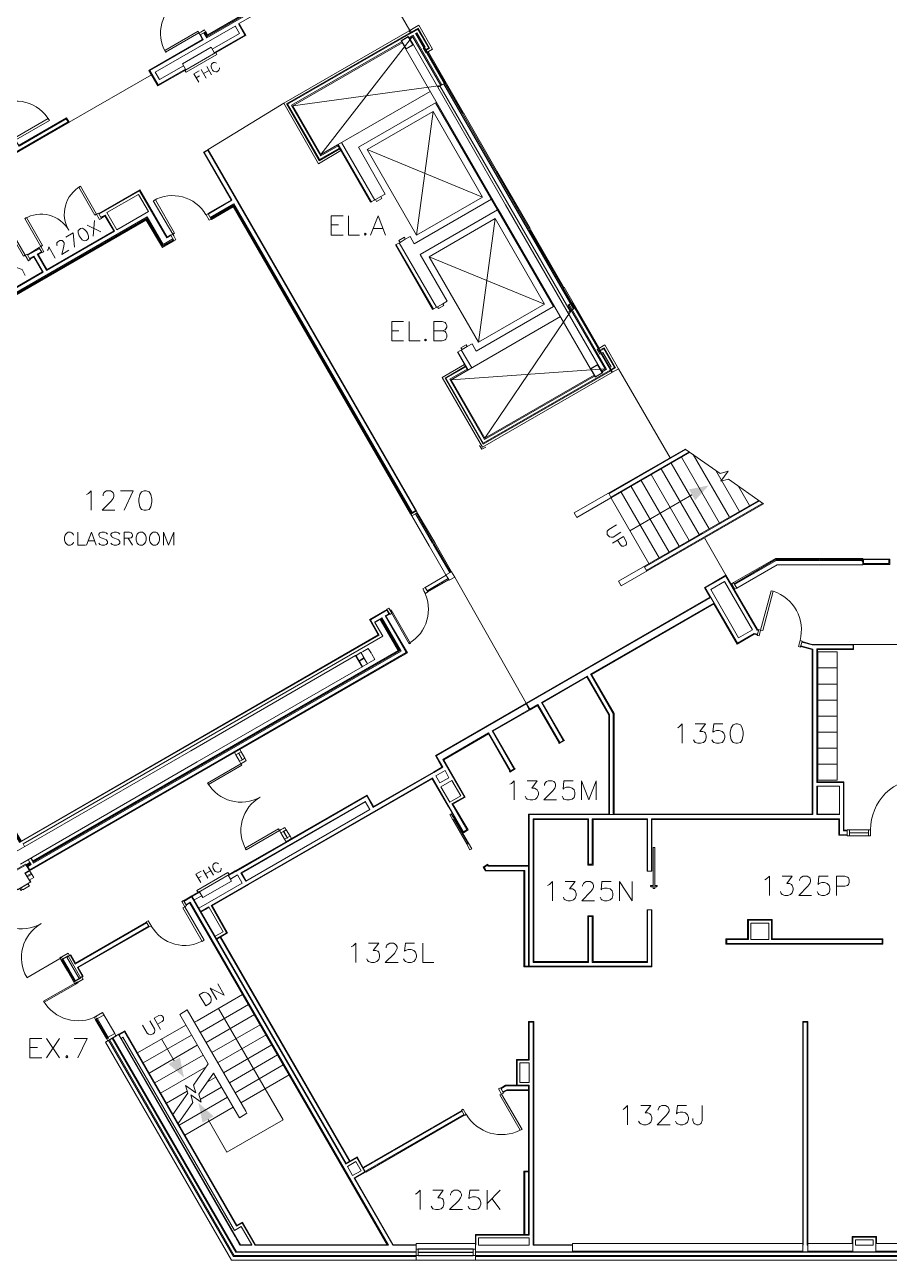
# Model space of a CAD drawing. Header units: millimetres. Extents: x 171 to 6612, y 356 to 4695.
# Drawn here: x 2300 to 3106, y 1462 to 2614 of the extents above; entities that cross this region are included whole.
import ezdxf

# ---------------------------------------------------------------- set-up
doc = ezdxf.new("R2010")
doc.units = ezdxf.units.MM
for name, color, linetype in [('descriptions', 252, 'Continuous'), ('doors', 170, 'Continuous'), ('elevators', 3, 'Continuous'), ('exits', 251, 'Continuous'), ('rooms', 30, 'Continuous'), ('stairs down', 3, 'Continuous'), ('stairs up', 3, 'Continuous'), ('walls', 7, 'Continuous')]:
    doc.layers.add(name, color=color, linetype=linetype)

msp = doc.modelspace()

# ---------------------------------------------------------------- linework, layer by layer
at = {"layer": 'descriptions', "lineweight": 5}
for points in [[(2462.5, 2560.8), (2458, 2568.6), (2463, 2571.4)], [(2464.8, 2572.5), (2469.3, 2564.6)], [(2466.9, 2568.8), (2472.1, 2571.8)], [(2470, 2575.4), (2474.4, 2567.6)], [(2479.1, 2578.4), (2478.4, 2578.9), (2477.2, 2579.1), (2476.3, 2579.1), (2474.9, 2578.2), (2474.2, 2577.5), (2473.9, 2576.3), (2473.9, 2575.4), (2474.2, 2573.9), (2475.3, 2572.1), (2476.3, 2571.1), (2477.2, 2570.7), (2478.4, 2570.4), (2479.3, 2570.4), (2480.7, 2571.4), (2481.2, 2572.1), (2481.7, 2573.2), (2481.7, 2574.2)], [(2460.1, 2564.8), (2463.2, 2566.7)], [(2481, 1831.7), (2480, 1832.4), (2478.9, 1832.7), (2477.9, 1832.7), (2476.5, 1831.7), (2475.8, 1831), (2475.6, 1829.9), (2475.6, 1828.9), (2475.8, 1827.5), (2477, 1825.6), (2477.9, 1824.7), (2478.9, 1824.2), (2480, 1824), (2481, 1824), (2482.4, 1824.7), (2483.1, 1825.6), (2483.3, 1826.8), (2483.3, 1827.8)], [(2464.4, 1814.4), (2459.7, 1822.1), (2464.6, 1824.9)], [(2466.5, 1825.9), (2470.9, 1818.2)], [(2468.6, 1822.4), (2473.7, 1825.2)], [(2471.6, 1828.9), (2476.1, 1821.2)], [(2461.8, 1818.4), (2464.8, 1820)]]:
    msp.add_lwpolyline(points, dxfattribs=at)
at = {"layer": 'doors', "lineweight": 9}
for points in [[(2352.3, 2463.8, 0.421177), (2341.3, 2422.8, 0.416052), (2300.4, 2433.6)], [(2470.7, 1907.1, 0.408768), (2519.8, 1894, 0.417548), (2506.7, 1844.8)], [(2265.1, 1789.4, 0.414214), (2315.5, 1775.9, 0.414214), (2302.1, 1725.9)]]:
    msp.add_lwpolyline(points, format="xyb", dxfattribs=at)
msp.add_lwpolyline([(2349.5, 1721.6), (2317.9, 1703.5), (2318.4, 1702.6), (2350, 1720.6), (2349.7, 1721.1)], dxfattribs=at)
for centre, radius, start, end in [((2462.6, 2606.6), 35.8, 119.5155, 210.1128), ((2292.1, 2507.2), 35.9, 29.834, 120.4385), ((2438.1, 2419), 36, 30.219, 119.9182), ((2640, 2068.9), 36.6, 300.2121, 28.1742), ((3136.6, 1863.6), 47.9, 89.9589, 180.0411), ((2449.2, 1791.1), 35.5, 209.3619, 300.7753), ((2349.9, 1722.4), 37.1, 210.2121, 298.1961)]:
    msp.add_arc(centre, radius, start, end, dxfattribs=at)
at = {"layer": 'doors', "lineweight": 5}
for centre, radius, start, end in [((2986.1, 2049.8), 38.1, 345.0232, 71.9938), ((2744.7, 1617), 37.9, 209.9559, 297.3805)]:
    msp.add_arc(centre, radius, start, end, dxfattribs=at)
at = {"layer": 'elevators', "lineweight": 9}
for points in [[(2597, 2418.2), (2586, 2418.2), (2586, 2436.2), (2597, 2436.2)], [(2602.1, 2436.2), (2602.1, 2418.2), (2612.4, 2418.2)], [(2622.7, 2418.2), (2629.7, 2436.2), (2636.5, 2418.2)], [(2586, 2427.8), (2592.8, 2427.8)], [(2625.3, 2424.2), (2633.9, 2424.2)], [(2653.4, 2319.4), (2642.4, 2319.4), (2642.4, 2337.5), (2653.4, 2337.5)], [(2642.4, 2328.8), (2649.1, 2328.8)], [(2658.5, 2337.5), (2658.5, 2319.4), (2668.8, 2319.4)], [(2689.4, 2328.8), (2692, 2328.1), (2692.9, 2327.2), (2693.6, 2325.5), (2693.6, 2323), (2692.9, 2321.1), (2692, 2320.4), (2689.4, 2319.4), (2681.7, 2319.4), (2681.7, 2337.5), (2689.4, 2337.5), (2692, 2336.5), (2692.9, 2335.8), (2693.6, 2333.9), (2693.6, 2332.3), (2692.9, 2330.7), (2692, 2329.7), (2689.4, 2328.8), (2681.7, 2328.8)]]:
    msp.add_lwpolyline(points, dxfattribs=at)
for points in [[(2617.6, 2420), (2616.9, 2419.1), (2617.6, 2418.2), (2618.5, 2419.1)], [(2673.9, 2321.1), (2673, 2320.4), (2673.9, 2319.4), (2674.9, 2320.4)]]:
    msp.add_lwpolyline(points, close=True, dxfattribs=at)
at = {"layer": 'exits', "lineweight": 9}
for points in [[(2316.3, 1650.9), (2305.1, 1650.9), (2305.1, 1668.9), (2316.3, 1668.9)], [(2305.1, 1660.5), (2312.1, 1660.5)], [(2320.5, 1668.9), (2332.7, 1650.9)], [(2332.7, 1668.9), (2320.5, 1650.9)], [(2349.7, 1650.9), (2358.4, 1668.9), (2346.2, 1668.9)]]:
    msp.add_lwpolyline(points, dxfattribs=at)
msp.add_lwpolyline([(2339.4, 1652.8), (2338.5, 1651.8), (2339.4, 1650.9), (2340.4, 1651.8)], close=True, dxfattribs=at)
at = {"layer": 'rooms', "lineweight": 9}
for points in [[(2351.4, 2423.5), (2350.2, 2422.4), (2350, 2420.3), (2350.9, 2417.5), (2351.8, 2416.1), (2353.7, 2413.7), (2355.6, 2412.8), (2357.5, 2413.2), (2358.4, 2413.7), (2359.6, 2415.1), (2359.8, 2417.2), (2358.9, 2420), (2357.9, 2421.4), (2356.1, 2423.5), (2354.2, 2424.5), (2352.3, 2424.2)], [(2411.7, 2179.6), (2409.2, 2178.6), (2407.5, 2176.1), (2406.6, 2171.8), (2406.6, 2169.3), (2407.5, 2164.8), (2409.2, 2162.3), (2411.7, 2161.6), (2413.6, 2161.6), (2416.2, 2162.3), (2417.8, 2164.8), (2418.7, 2169.3), (2418.7, 2171.8), (2417.8, 2176.1), (2416.2, 2178.6), (2413.6, 2179.6)], [(2407.5, 2141), (2406.3, 2140.3), (2405.2, 2139.3), (2404.7, 2138.2), (2404.2, 2136.3), (2404.2, 2133.5), (2404.7, 2131.8), (2405.2, 2130.7), (2406.3, 2129.5), (2407.5, 2129), (2409.9, 2129), (2411, 2129.5), (2412.2, 2130.7), (2412.7, 2131.8), (2413.4, 2133.5), (2413.4, 2136.3), (2412.7, 2138.2), (2412.2, 2139.3), (2411, 2140.3), (2409.9, 2141)], [(2420.1, 2141), (2419, 2140.3), (2417.8, 2139.3), (2417.3, 2138.2), (2416.6, 2136.3), (2416.6, 2133.5), (2417.3, 2131.8), (2417.8, 2130.7), (2419, 2129.5), (2420.1, 2129), (2422.5, 2129), (2423.7, 2129.5), (2424.6, 2130.7), (2425.3, 2131.8), (2425.8, 2133.5), (2425.8, 2136.3), (2425.3, 2138.2), (2424.6, 2139.3), (2423.7, 2140.3), (2422.5, 2141)], [(2963.1, 1962.3), (2960.5, 1961.3), (2958.6, 1958.7), (2957.9, 1954.5), (2957.9, 1952), (2958.6, 1947.5), (2960.5, 1944.9), (2963.1, 1944.2), (2964.7, 1944.2), (2967.3, 1944.9), (2968.9, 1947.5), (2969.9, 1952), (2969.9, 1954.5), (2968.9, 1958.7), (2967.3, 1961.3), (2964.7, 1962.3)]]:
    msp.add_lwpolyline(points, close=True, dxfattribs=at)
for points in [[(2358.4, 2427.5), (2371.3, 2421.2)], [(2365.2, 2431.7), (2364.2, 2417.2)], [(2330.6, 2408.3), (2330.3, 2408.8), (2330.3, 2410), (2330.3, 2410.9), (2331, 2411.8), (2333.1, 2413), (2334.3, 2413), (2335.2, 2413), (2336.2, 2412.3), (2336.9, 2411.1), (2336.9, 2410), (2336.6, 2407.9), (2334.8, 2400.1), (2341.5, 2404.1)], [(2346.5, 2406.9), (2345.5, 2420.3), (2338.5, 2416.3)], [(2321.4, 2403.7), (2322.1, 2404.8), (2322.6, 2407.2), (2328.7, 2396.6)], [(2290.8, 2388.7), (2297.8, 2386.1), (2300.8, 2380.5)], [(2357.9, 2176.1), (2359.6, 2177), (2362.1, 2179.6), (2362.1, 2161.6)], [(2373.4, 2175.1), (2373.4, 2176.1), (2374.1, 2177.7), (2375, 2178.6), (2376.6, 2179.6), (2380.1, 2179.6), (2381.8, 2178.6), (2382.7, 2177.7), (2383.4, 2176.1), (2383.4, 2174.4), (2382.7, 2172.5), (2380.8, 2170), (2372.4, 2161.6), (2384.4, 2161.6)], [(2393, 2161.6), (2401.4, 2179.6), (2389.5, 2179.6)], [(2345.8, 2138.2), (2345.3, 2139.3), (2344.1, 2140.3), (2343, 2141), (2340.6, 2141), (2339.7, 2140.3), (2338.5, 2139.3), (2337.8, 2138.2), (2337.3, 2136.3), (2337.3, 2133.5), (2337.8, 2131.8), (2338.5, 2130.7), (2339.7, 2129.5), (2340.6, 2129), (2343, 2129), (2344.1, 2129.5), (2345.3, 2130.7), (2345.8, 2131.8)], [(2349.7, 2141), (2349.7, 2129), (2356.8, 2129)], [(2357.9, 2129), (2362.4, 2141), (2367, 2129)], [(2359.6, 2133), (2365.2, 2133)], [(2377.3, 2139.3), (2376.2, 2140.3), (2374.5, 2141), (2372.2, 2141), (2370.3, 2140.3), (2369.4, 2139.3), (2369.4, 2138.2), (2369.9, 2137), (2370.3, 2136.3), (2371.5, 2135.8), (2375, 2134.7), (2376.2, 2134.2), (2376.6, 2133.5), (2377.3, 2132.3), (2377.3, 2130.7), (2376.2, 2129.5), (2374.5, 2129), (2372.2, 2129), (2370.3, 2129.5), (2369.4, 2130.7)], [(2388.8, 2139.3), (2387.6, 2140.3), (2385.8, 2141), (2383.7, 2141), (2381.8, 2140.3), (2380.6, 2139.3), (2380.6, 2138.2), (2381.3, 2137), (2381.8, 2136.3), (2383, 2135.8), (2386.5, 2134.7), (2387.6, 2134.2), (2388.1, 2133.5), (2388.8, 2132.3), (2388.8, 2130.7), (2387.6, 2129.5), (2385.8, 2129), (2383.7, 2129), (2381.8, 2129.5), (2380.6, 2130.7)], [(2392.8, 2129), (2392.8, 2141), (2397.9, 2141), (2399.6, 2140.3), (2400, 2139.8), (2400.7, 2138.6), (2400.7, 2137.5), (2400, 2136.3), (2399.6, 2135.8), (2397.9, 2135.4), (2392.8, 2135.4)], [(2396.8, 2135.4), (2400.7, 2129)], [(2429.7, 2129), (2429.7, 2141), (2434.4, 2129), (2439.1, 2141), (2439.1, 2129)], [(2909, 1958.7), (2910.7, 1959.7), (2913.2, 1962.3), (2913.2, 1944.2)], [(2925.2, 1962.3), (2934.8, 1962.3), (2929.6, 1955.2), (2932.2, 1955.2), (2933.8, 1954.5), (2934.8, 1953.6), (2935.5, 1951), (2935.5, 1949.4), (2934.8, 1946.8), (2932.9, 1944.9), (2930.3, 1944.2), (2927.7, 1944.2), (2925.2, 1944.9), (2924.5, 1945.9), (2923.5, 1947.5)], [(2950.9, 1962.3), (2942.5, 1962.3), (2941.5, 1954.5), (2942.5, 1955.2), (2945.1, 1956.2), (2947.6, 1956.2), (2950.2, 1955.2), (2951.8, 1953.6), (2952.8, 1951), (2952.8, 1949.4), (2951.8, 1946.8), (2950.2, 1944.9), (2947.6, 1944.2), (2945.1, 1944.2), (2942.5, 1944.9), (2941.5, 1945.9), (2940.6, 1947.5)], [(2752.3, 1905.9), (2753.9, 1906.6), (2756.5, 1909.2), (2756.5, 1891.4)], [(2768.7, 1909.2), (2778, 1909.2), (2772.9, 1902.4), (2775.5, 1902.4), (2777.1, 1901.4), (2778, 1900.7), (2779, 1898.2), (2779, 1896.3), (2778, 1893.7), (2776.4, 1892.1), (2773.8, 1891.4), (2771.3, 1891.4), (2768.7, 1892.1), (2767.7, 1893), (2766.8, 1894.7)], [(2784.8, 1904.9), (2784.8, 1905.9), (2785.8, 1907.5), (2786.7, 1908.5), (2788.3, 1909.2), (2791.8, 1909.2), (2793.5, 1908.5), (2794.4, 1907.5), (2795.1, 1905.9), (2795.1, 1904), (2794.4, 1902.4), (2792.5, 1899.8), (2784.1, 1891.4), (2796, 1891.4)], [(2811.5, 1909.2), (2802.8, 1909.2), (2802.1, 1901.4), (2802.8, 1902.4), (2805.4, 1903.3), (2808, 1903.3), (2810.6, 1902.4), (2812.4, 1900.7), (2813.1, 1898.2), (2813.1, 1896.3), (2812.4, 1893.7), (2810.6, 1892.1), (2808, 1891.4), (2805.4, 1891.4), (2802.8, 1892.1), (2802.1, 1893), (2801.2, 1894.7)], [(2819.2, 1891.4), (2819.2, 1909.2), (2826, 1891.4), (2833, 1909.2), (2833, 1891.4)], [(2787.6, 1811.6), (2789.5, 1812.5), (2792.1, 1815.1), (2792.1, 1797.1)], [(2804, 1815.1), (2813.4, 1815.1), (2808.2, 1808.3), (2810.8, 1808.3), (2812.4, 1807.4), (2813.4, 1806.5), (2814.3, 1803.9), (2814.3, 1802.3), (2813.4, 1799.7), (2811.7, 1798), (2809.1, 1797.1), (2806.6, 1797.1), (2804, 1798), (2803.1, 1798.7), (2802.4, 1800.6)], [(2820.1, 1810.9), (2820.1, 1811.6), (2821.1, 1813.5), (2822, 1814.2), (2823.7, 1815.1), (2827.2, 1815.1), (2828.8, 1814.2), (2829.7, 1813.5), (2830.4, 1811.6), (2830.4, 1810), (2829.7, 1808.3), (2827.9, 1805.8), (2819.4, 1797.1), (2831.4, 1797.1)], [(2846.8, 1815.1), (2838.2, 1815.1), (2837.5, 1807.4), (2838.2, 1808.3), (2840.7, 1809), (2843.3, 1809), (2845.9, 1808.3), (2847.7, 1806.5), (2848.4, 1803.9), (2848.4, 1802.3), (2847.7, 1799.7), (2845.9, 1798), (2843.3, 1797.1), (2840.7, 1797.1), (2838.2, 1798), (2837.5, 1798.7), (2836.5, 1800.6)], [(2854.5, 1797.1), (2854.5, 1815.1), (2866.5, 1797.1), (2866.5, 1815.1)], [(2990, 1816.8), (2991.8, 1817.7), (2994.4, 1820.3), (2994.4, 1802.3)], [(3006.3, 1820.3), (3015.7, 1820.3), (3010.6, 1813.5), (3013.1, 1813.5), (3015, 1812.5), (3015.7, 1811.6), (3016.6, 1809), (3016.6, 1807.4), (3015.7, 1804.8), (3014.1, 1803.2), (3011.5, 1802.3), (3008.9, 1802.3), (3006.3, 1803.2), (3005.4, 1803.9), (3004.7, 1805.8)], [(3022.5, 1816.1), (3022.5, 1816.8), (3023.4, 1818.6), (3024.4, 1819.3), (3026, 1820.3), (3029.5, 1820.3), (3031.1, 1819.3), (3032.1, 1818.6), (3032.8, 1816.8), (3032.8, 1815.1), (3032.1, 1813.5), (3030.2, 1810.9), (3021.8, 1802.3), (3033.7, 1802.3)], [(3049.1, 1820.3), (3040.5, 1820.3), (3039.8, 1812.5), (3040.5, 1813.5), (3043.1, 1814.2), (3045.6, 1814.2), (3048.2, 1813.5), (3050.1, 1811.6), (3050.8, 1809), (3050.8, 1807.4), (3050.1, 1804.8), (3048.2, 1803.2), (3045.6, 1802.3), (3043.1, 1802.3), (3040.5, 1803.2), (3039.8, 1803.9), (3038.9, 1805.8)], [(3056.9, 1802.3), (3056.9, 1820.3), (3064.6, 1820.3), (3067.2, 1819.3), (3068.1, 1818.6), (3068.8, 1816.8), (3068.8, 1814.2), (3068.1, 1812.5), (3067.2, 1811.6), (3064.6, 1810.9), (3056.9, 1810.9)], [(2604.5, 1754.3), (2606.3, 1755.2), (2608.9, 1757.8), (2608.9, 1739.8)], [(2620.8, 1757.8), (2630.2, 1757.8), (2625.1, 1750.8), (2627.6, 1750.8), (2629.5, 1750.1), (2630.2, 1749.2), (2631.1, 1746.6), (2631.1, 1744.9), (2630.2, 1742.4), (2628.6, 1740.5), (2626, 1739.8), (2623.4, 1739.8), (2620.8, 1740.5), (2619.9, 1741.4), (2619.2, 1743.1)], [(2637.2, 1753.4), (2637.2, 1754.3), (2637.9, 1755.9), (2638.9, 1756.9), (2640.5, 1757.8), (2644, 1757.8), (2645.6, 1756.9), (2646.6, 1755.9), (2647.5, 1754.3), (2647.5, 1752.7), (2646.6, 1750.8), (2644.9, 1748.2), (2636.3, 1739.8), (2648.2, 1739.8)], [(2663.7, 1757.8), (2655.2, 1757.8), (2654.3, 1750.1), (2655.2, 1750.8), (2657.8, 1751.7), (2660.4, 1751.7), (2663, 1750.8), (2664.6, 1749.2), (2665.5, 1746.6), (2665.5, 1744.9), (2664.6, 1742.4), (2663, 1740.5), (2660.4, 1739.8), (2657.8, 1739.8), (2655.2, 1740.5), (2654.3, 1741.4), (2653.4, 1743.1)], [(2671.4, 1757.8), (2671.4, 1739.8), (2681.7, 1739.8)], [(2858, 1602.7), (2859.7, 1603.7), (2862.2, 1606.2), (2862.2, 1588.2)], [(2874.4, 1606.2), (2883.8, 1606.2), (2878.6, 1599.4), (2881.2, 1599.4), (2882.8, 1598.5), (2883.8, 1597.6), (2884.7, 1595), (2884.7, 1593.4), (2883.8, 1590.8), (2882.1, 1589.2), (2879.6, 1588.2), (2877, 1588.2), (2874.4, 1589.2), (2873.5, 1589.9), (2872.5, 1591.7)], [(2890.6, 1602), (2890.6, 1602.7), (2891.5, 1604.6), (2892.4, 1605.3), (2894.1, 1606.2), (2897.6, 1606.2), (2899.2, 1605.3), (2900.1, 1604.6), (2900.8, 1602.7), (2900.8, 1601.1), (2900.1, 1599.4), (2898.3, 1596.9), (2889.9, 1588.2), (2901.8, 1588.2)], [(2917.2, 1606.2), (2908.6, 1606.2), (2907.9, 1598.5), (2908.6, 1599.4), (2911.1, 1600.2), (2913.7, 1600.2), (2916.3, 1599.4), (2917.9, 1597.6), (2918.9, 1595), (2918.9, 1593.4), (2917.9, 1590.8), (2916.3, 1589.2), (2913.7, 1588.2), (2911.1, 1588.2), (2908.6, 1589.2), (2907.9, 1589.9), (2906.9, 1591.7)], [(2931.7, 1606.2), (2931.7, 1592.4), (2930.8, 1589.9), (2930.1, 1589.2), (2928.2, 1588.2), (2926.6, 1588.2), (2924.9, 1589.2), (2924, 1589.9), (2923.1, 1592.4), (2923.1, 1594.3)], [(2664.6, 1523.7), (2666.2, 1524.6), (2668.8, 1527.2), (2668.8, 1509.2)], [(2680.7, 1527.2), (2690.3, 1527.2), (2685.2, 1520.2), (2687.7, 1520.2), (2689.4, 1519.4), (2690.3, 1518.5), (2691, 1515.9), (2691, 1514.3), (2690.3, 1511.7), (2688.4, 1509.9), (2685.9, 1509.2), (2683.3, 1509.2), (2680.7, 1509.9), (2680, 1510.8), (2679.1, 1512.4)], [(2697.1, 1522.7), (2697.1, 1523.7), (2698, 1525.3), (2698.7, 1526.2), (2700.6, 1527.2), (2703.9, 1527.2), (2705.8, 1526.2), (2706.5, 1525.3), (2707.4, 1523.7), (2707.4, 1522), (2706.5, 1520.2), (2704.8, 1517.6), (2696.2, 1509.2), (2708.3, 1509.2)], [(2723.8, 1527.2), (2715.1, 1527.2), (2714.2, 1519.4), (2715.1, 1520.2), (2717.7, 1521.1), (2720.3, 1521.1), (2722.8, 1520.2), (2724.5, 1518.5), (2725.4, 1515.9), (2725.4, 1514.3), (2724.5, 1511.7), (2722.8, 1509.9), (2720.3, 1509.2), (2717.7, 1509.2), (2715.1, 1509.9), (2714.2, 1510.8), (2713.5, 1512.4)], [(2731.3, 1527.2), (2731.3, 1509.2)], [(2743.4, 1527.2), (2731.3, 1515)], [(2735.7, 1519.4), (2743.4, 1509.2)]]:
    msp.add_lwpolyline(points, dxfattribs=at)
at = {"layer": 'stairs down', "lineweight": 9}
for points in [[(2479.3, 1705.2), (2473.2, 1715.7), (2486.3, 1709.2), (2480.3, 1719.7)], [(2458.5, 1683.9), (2461.1, 1685.3), (2503.4, 1709.9)], [(2463.9, 1674.5), (2508.8, 1700.5)], [(2481, 1696.8), (2541.1, 1592.9), (2488.7, 1562.7), (2471.1, 1593.1)], [(2469.3, 1664.9), (2514.4, 1691.1)], [(2474.6, 1655.6), (2519.8, 1681.6)], [(2480, 1646.2), (2525.2, 1672.2)], [(2485.6, 1636.9), (2530.6, 1662.8)], [(2491, 1627.5), (2535.9, 1653.5)], [(2496.4, 1618.2), (2541.3, 1644.1)], [(2478.4, 1632.7), (2470.7, 1628.5)], [(2501.8, 1608.8), (2546.7, 1634.8)], [(2489.2, 1614), (2444.2, 1588)], [(2483.8, 1623.3), (2463.9, 1611.8)], [(2494.5, 1604.6), (2449.6, 1578.6)]]:
    msp.add_lwpolyline(points, dxfattribs=at)
msp.add_lwpolyline([(2469, 1699.3), (2463, 1709.6), (2466.5, 1711.7), (2468.1, 1712), (2469.7, 1711.5), (2470.9, 1710.8), (2472.1, 1709.6), (2473.7, 1707.3), (2473.9, 1705.4), (2473.9, 1704.2), (2473.7, 1702.6), (2472.3, 1701.2)], close=True, dxfattribs=at)
at = {"layer": 'stairs down', "transparency": 33554559}
msp.add_solid([(2466, 1590.3), (2462.2, 1608.8), (2476.3, 1596.2)], dxfattribs=at)
at = {"layer": 'stairs up', "lineweight": 9}
for points in [[(2923.3, 2213.5), (2957.2, 2155)], [(2902.9, 2205.5), (2938.3, 2144.2)], [(2912.3, 2210.9), (2947.9, 2149.6)], [(2884.2, 2194.8), (2919.6, 2133.2)], [(2893.6, 2200.1), (2928.9, 2138.9), (2984.4, 2170.7)], [(2944.4, 2198.7), (2966.6, 2160.4)], [(2856.2, 2178.4), (2891.5, 2117.1)], [(2865.5, 2183.8), (2900.8, 2122.5)], [(2874.9, 2189.4), (2910.2, 2127.9)], [(2965.4, 2184.2), (2975.9, 2165.8)], [(2846.8, 2172.8), (2882.1, 2111.7)], [(2864.4, 2142.4), (2922.1, 2175.8)], [(2852, 2147.8), (2844.7, 2143.5), (2843.3, 2142.1), (2843.1, 2140.7), (2843.3, 2138.9), (2844, 2137.9), (2845.2, 2136.8), (2846.8, 2136.3), (2848.7, 2136.5), (2855.9, 2141)], [(2848, 2130.9), (2858.3, 2137), (2860.8, 2132.5), (2861.3, 2130.7), (2861.1, 2130), (2860.4, 2128.8), (2858.7, 2128.1), (2857.6, 2127.9), (2856.9, 2128.1), (2855.5, 2129.3), (2852.9, 2133.7)], [(2409.9, 1681.3), (2414.3, 1673.8), (2415.5, 1672.7), (2417.1, 1672.2), (2419, 1672.7), (2419.9, 1673.1), (2421.1, 1674.5), (2421.5, 1676.2), (2421.1, 1677.8), (2416.9, 1685.3)], [(2426.7, 1677.1), (2420.8, 1687.6), (2425.3, 1690.2), (2426.9, 1690.4), (2427.9, 1690.2), (2428.8, 1689.5), (2429.7, 1688.1), (2429.7, 1686.9), (2429.5, 1686), (2428.3, 1684.6), (2423.9, 1682)], [(2450.3, 1681.3), (2405.4, 1655.4)], [(2455.7, 1672), (2410.8, 1646)], [(2461.1, 1662.6), (2416.2, 1636.6)], [(2427.9, 1668.5), (2439.6, 1648.1)], [(2466.5, 1653.3), (2421.5, 1627.3)], [(2469.5, 1642.5), (2426.9, 1617.9)], [(2451.7, 1619.6), (2432.3, 1608.6)]]:
    msp.add_lwpolyline(points, dxfattribs=at)
at = {"layer": 'stairs up', "transparency": 33554559}
for points in [[(2919.3, 2181), (2937.8, 2184.7), (2925.2, 2170.7)], [(2444.9, 1651.1), (2448.7, 1632.4), (2434.4, 1645.1)]]:
    msp.add_solid(points, dxfattribs=at)
at = {"layer": 'walls', "color": 11, "lineweight": 9, "true_color": 0xf27172}
for points in [[(2117.2, 3216.8), (2117.5, 3216.8), (2115.6, 3220.3), (2151.1, 3240.8), (2158.9, 3227.3), (2186.5, 3243.2), (2178.7, 3256.8), (2492, 3437.6), (2635.8, 3188.2), (2847, 2822.4), (2470.7, 2605.1), (2469, 2608.1), (2468.8, 2607.9)], [(2467.2, 2606.9), (2470, 2602.3), (2848.7, 2821), (2634.9, 3191.3)], [(2888.2, 2843.7), (2864.4, 2829.9), (2877, 2817.2), (2847.7, 2800.1), (2840.7, 2812.1), (2616.2, 2682.5), (2621.1, 2674.1), (2608.2, 2666.6), (2603.3, 2675), (2499.4, 2615.1), (2505.5, 2604.8), (2477, 2588.5)], [(2467.9, 2607.4), (2470.2, 2603.4), (2848.2, 2821.7)], [(2468.6, 2607.6), (2470.4, 2604.4), (2848, 2822.1)], [(2464.1, 2605.1), (2466.7, 2600.4), (2416.9, 2571.6), (2424.6, 2558.3), (2450.1, 2573)], [(2448.2, 2576.1), (2425.8, 2563.2), (2421.8, 2570.2), (2496.4, 2613.2), (2496.6, 2612.8), (2500.4, 2606.2), (2475.1, 2591.5)], [(2463.9, 2605.1), (2463.7, 2604.8), (2466, 2600.6)], [(2478.4, 2588.5), (2506.2, 2604.6), (2500.4, 2614.9), (2500.1, 2615.4)], [(2660.1, 2606.5), (2658.7, 2608.8), (2541.8, 2541.2), (2574.1, 2484.8), (2594.9, 2497), (2591.8, 2502.4), (2576.4, 2493.5)], [(2659.7, 2607.2), (2544.4, 2540.5), (2574.8, 2487.6), (2593.9, 2498.6)], [(2593.7, 2499.3), (2575, 2488.6), (2545.3, 2540.3), (2660.8, 2606.9), (2659.7, 2609.3)], [(2689.1, 2558.3), (2662.2, 2604.8), (2658.3, 2602.5)], [(2665.1, 2606.5), (2665.8, 2606.9), (2673.5, 2593.6), (2671.8, 2592.7), (2674.4, 2588.2), (2680.5, 2591.7), (2667.6, 2613.9), (2658.7, 2608.8)], [(2659, 2601.6), (2661.8, 2603.4), (2688.2, 2557.8), (2692, 2559.9), (2665.1, 2606.5), (2664.4, 2606.2), (2691.3, 2559.7)], [(2673.5, 2589.9), (2677.7, 2592.4), (2666.9, 2611.1), (2660.6, 2607.6)], [(2673, 2590.6), (2677, 2592.7), (2666.7, 2610.4), (2660.8, 2606.9)], [(2466.5, 2601.1), (2466, 2600.6), (2415.9, 2571.8), (2424.4, 2557.3), (2449.4, 2571.8)], [(2651.5, 2598.5), (2548.8, 2539.3), (2576.2, 2492.1), (2592.3, 2501.4)], [(2550.2, 2538.9), (2576.4, 2493.5), (2661.8, 2603.4)], [(2688.2, 2557.8), (2550.2, 2538.9), (2652, 2597.6)], [(2690.6, 2559.2), (2811.7, 2349.2)], [(2678.2, 2552.2), (2591.8, 2502.4), (2622.7, 2448.8), (2627.2, 2451.4)], [(2806.3, 2346.1), (2808.7, 2347.3), (2687.3, 2557.3), (2685.2, 2556.2)], [(2632.1, 2454.2), (2636.3, 2456.5), (2611.3, 2500.3), (2683.1, 2541.7), (2793, 2351.5), (2721, 2309.9), (2717.2, 2316.9), (2712.8, 2314.3)], [(2292.7, 2505.2), (2295, 2501.2), (2339, 2526.7), (2340.8, 2523.7), (2015.5, 2335.6), (2021.3, 2325.5), (2005.6, 2316.4), (1999.8, 2326.7), (1912.5, 2276.2), (1870.9, 2348.5), (1864.4, 2344.7), (1856.2, 2359), (1853.1, 2357.3)], [(1917, 2278), (1999.6, 2325.8), (2005.4, 2315.5), (2022.3, 2325.3), (2016.4, 2335.4), (2341.8, 2523.4), (2339.2, 2527.6), (2295.2, 2502.1), (2295.7, 2501.7)], [(2681, 2533.5), (2665.5, 2418.2)], [(2592.5, 2502.6), (2623.4, 2449)], [(2595.6, 2504.5), (2626.5, 2450.9)], [(2473.9, 2433.1), (2474.2, 2432.7), (2494.5, 2444.6), (2659.9, 2157.8), (2665.5, 2161.1), (2471.1, 2497.9), (2466.9, 2495.4), (2492.7, 2450.9), (2493.1, 2451.1)], [(2471.1, 2437.8), (2493.4, 2450.7), (2467.6, 2495.1), (2470.9, 2497), (2664.6, 2161.3), (2660.1, 2158.7), (2494.8, 2445.3), (2473.7, 2433.4)], [(2619.4, 2497.9), (2727, 2453.7)], [(2484, 2475.7), (2483.8, 2475.5)], [(2486.1, 2471.3), (2485.9, 2471)], [(2436.5, 2418.2), (2436.3, 2418.4), (2433, 2416.3), (2407.5, 2460.5), (2369.2, 2438.3)], [(2436.8, 2417.7), (2432.8, 2415.6), (2407.3, 2459.6), (2369.4, 2437.8)], [(2492.7, 2450.9), (2470.9, 2438.3), (2471.1, 2438)], [(2661.5, 2159.4), (2495.2, 2447.4), (2473, 2434.5)], [(2660.8, 2159), (2495, 2446.2), (2473.5, 2433.8)], [(2735.2, 2451.6), (2663.2, 2410), (2659.4, 2416.8), (2655, 2414.4)], [(2438.4, 2414.7), (2429.3, 2409.3), (2414.3, 2435.2), (2072.5, 2237.8), (2295.5, 1851.6), (2630.7, 2045.1), (2622.5, 2059.3), (2637.7, 2068.2), (2639.6, 2064.9), (2636.3, 2063.1), (2655.9, 2028.7), (2305.1, 1826.1), (2302.5, 1830.6), (2305.5, 1832.4)], [(2296.4, 1851.8), (2073.7, 2237.6), (2414.1, 2434.1), (2429, 2408.1), (2438.9, 2413.9)], [(2296.9, 1852.3), (2074.6, 2237.3), (2413.8, 2433.1), (2428.8, 2407.4), (2439.1, 2413.2)], [(2500.8, 1938.4), (2656.9, 2028.5), (2637, 2062.8), (2640.5, 2064.7), (2637.9, 2068.9), (2621.5, 2059.6), (2629.7, 2045.3), (2297.1, 1853), (2075.4, 2237.1), (2413.6, 2432.2), (2428.6, 2406.5), (2439.6, 2412.8), (2439.3, 2413)], [(2371.3, 2434.8), (2375.2, 2436.9), (2383.9, 2421.9), (2320.7, 2385.2), (2311.8, 2400.4), (2315.8, 2402.7)], [(2371.7, 2434.1), (2375, 2436.2), (2383.2, 2422.1), (2321, 2386.1), (2312.8, 2400.1), (2316.3, 2402.3)], [(2689.9, 2354.1), (2694.1, 2356.6), (2669, 2400.1), (2740.8, 2441.8)], [(2738.7, 2433.6), (2723.3, 2318.3)], [(2381.1, 2425.6), (2381.1, 2425.6)], [(2433, 2416.3), (2433.2, 2415.8)], [(2650.1, 2411.4), (2645.9, 2409), (2680.5, 2348.7), (2684.9, 2351.3)], [(2646.3, 2409.3), (2681.2, 2349.2)], [(2649.4, 2411.1), (2684.2, 2350.8)], [(2304.8, 2396.4), (2308.8, 2398.5), (2317.5, 2383.5), (2254.3, 2346.8), (2245.4, 2362), (2249.4, 2364.4)], [(2305.1, 2395.7), (2308.6, 2397.8), (2316.8, 2383.8), (2254.5, 2347.8), (2246.3, 2361.8), (2249.9, 2363.9)], [(2313.7, 2406.5), (2302.7, 2399.9)], [(2314.2, 2405.8), (2303, 2399.4)], [(2677.2, 2398), (2784.8, 2353.6)], [(2830.9, 2287.6), (2729.1, 2228.9), (2697.8, 2283.2), (2713.2, 2292.1), (2710.2, 2297.5), (2689.4, 2285.5), (2726.8, 2220.3), (2848, 2290.2), (2853.6, 2293.5), (2841, 2315.7), (2833.7, 2311.5), (2836.3, 2307), (2839.1, 2308.7), (2846.8, 2295.4), (2845.4, 2294.7), (2848, 2290.2), (2810.6, 2355), (2806.8, 2352.9), (2841.2, 2293.5), (2837.9, 2291.6)], [(2838.4, 2290.7), (2842.6, 2293.2), (2807.7, 2353.4)], [(2810.1, 2354.8), (2847.5, 2290)], [(2713.2, 2292.3), (2799.6, 2342.1)], [(2809.9, 2348), (2729.1, 2228.9)], [(2707.9, 2311.5), (2703.7, 2308.9), (2710.2, 2297.5)], [(2713.7, 2292.5), (2704.1, 2309.2)], [(2717, 2294.4), (2707.2, 2311)], [(2847, 2292.1), (2851, 2294.4), (2840.3, 2313.1), (2834.6, 2309.9)], [(2846.8, 2292.5), (2850.1, 2294.7), (2840, 2312.2), (2835.1, 2309.4)], [(2711.1, 2295.8), (2692, 2284.8), (2727.5, 2223.1), (2846.6, 2291.6)], [(2711.4, 2295.4), (2692.9, 2284.6), (2727.7, 2224), (2846.1, 2292.3)], [(2712.8, 2293), (2696.4, 2283.7), (2728.7, 2227.5), (2831.4, 2286.7)], [(2697.8, 2283.2), (2841.2, 2293.5)], [(2932, 2140.5), (2853.8, 2095.4), (2856.2, 2091.1), (2988.8, 2167.6), (2956.3, 2190.6), (2949, 2188.5), (2955.8, 2198), (2948.6, 2195.9), (2916, 2218.6), (2812.4, 2159), (2815, 2154.8), (2920.3, 2215.6)], [(2916.5, 2218.4), (2844.9, 2177)], [(2919.8, 2216.1), (2846.8, 2173.7)], [(2844.2, 2177.2), (2844.7, 2177.5), (2847, 2173.2), (2846.8, 2173)], [(2985.1, 2170.4), (2877.9, 2108.5)], [(2988.3, 2168.1), (2879.6, 2105.4)], [(2692.9, 2101.2), (2677.2, 2128.3), (2661.1, 2156.4)], [(2698, 2104.2), (2682.4, 2131.4), (2666.2, 2159.2)], [(2961, 2094), (3000, 2116.4), (3041, 2116.4), (3081.4, 2116.4), (3081.4, 2110.6), (3041, 2110.6), (3001.7, 2110.6), (2964, 2088.8)], [(3066.9, 1863.1), (3063.9, 1863.1), (3063.9, 1908.2), (3039.1, 1908.2), (3039.1, 2031.5), (3072.8, 2031.5), (3072.8, 2036.4), (3034.2, 2036.4), (3024.8, 2039), (3023.4, 2034.3), (3034.2, 2031.5), (3034.2, 1878), (2849.6, 1878), (2849.6, 1971.8), (2828.6, 2008.3), (2942.5, 2074.1), (2964.2, 2036.6), (2980.1, 2046), (2982.9, 2045.3), (2984.4, 2050), (2983.4, 2050.2), (2953.9, 2101), (2933.8, 2089.3), (2938.7, 2080.4), (2767.7, 1981.7), (2683.1, 1932.8), (2689.1, 1922), (2681.4, 1917.3), (2625.3, 1885.1), (2619.2, 1895.8), (2548.8, 1855.4)], [(2693.1, 2101), (2673.5, 2089.5)], [(2877.2, 2108.7), (2877.5, 2108.9), (2880, 2104.7), (2879.6, 2104.5)], [(2983.2, 2045.8), (2980.1, 2046.7), (2964.5, 2037.6), (2934.5, 2089), (2953.7, 2100), (2982.9, 2049.7), (2984.1, 2049.3)], [(2695.7, 2096.5), (2676.1, 2085.3)], [(2939.7, 2080.1), (2768.2, 1981.2)], [(2848.9, 1877.6), (2848.9, 1971.6), (2827.6, 2008.6), (2942.7, 2075)], [(2304.4, 1816.5), (2308.6, 1818.9), (2301.1, 1831.5), (2290.1, 1825.2), (2282.4, 1838.7), (2285.6, 1840.6), (2284, 1843.4), (2152.1, 2071.5)], [(2300.1, 1847.9), (2298.7, 1850.4), (2634.2, 2044.1), (2626.7, 2056.8), (2631.6, 2059.6), (2635.8, 2052.3)], [(2305.8, 1837.1), (2307.4, 1834.1), (2308.3, 1832.2), (2651, 2030.1), (2633, 2061.2), (2626.5, 2057.5), (2626.7, 2056.8)], [(2635.8, 2052.1), (2648.2, 2030.8), (2307.9, 1834.5), (2306.2, 1837.3)], [(2307.6, 1833.6), (2648.9, 2030.6), (2631.8, 2060.5)], [(2307.9, 1833.1), (2649.9, 2030.3), (2632.3, 2060.7)], [(2884.5, 1788.9), (2884.5, 1736.3), (2770.6, 1736.3), (2770.6, 1877.6), (3034.9, 1877.6), (3034.9, 2032), (3023.7, 2035)], [(3024.6, 2038.5), (3034.2, 2035.9), (3072.3, 2035.9), (3072.3, 2032.2), (3038.6, 2032.2), (3038.6, 1907.5), (3063.4, 1907.5), (3063.4, 1862.6), (3066.9, 1862.6)], [(2771.5, 1975.4), (2778.3, 1979.3), (2798.4, 1944.5), (2802.8, 1947.1), (2782.5, 1981.9), (2824.1, 2006), (2844.7, 1970.7), (2844.7, 1878), (2769.9, 1878), (2769.9, 1735.6)], [(2845.2, 1877.6), (2845.2, 1970.7), (2824.4, 2006.7), (2781.8, 1982.1), (2802.1, 1946.8)], [(2479.3, 1761.3), (2489.4, 1767.2), (2474.9, 1792.7), (2508.8, 1812.3), (2680, 1911), (2695.2, 1884.8), (2709.3, 1860.7), (2713.5, 1863.3), (2699.4, 1887.4), (2710.9, 1894), (2690.8, 1928.8), (2732.4, 1952.9), (2752.5, 1918), (2756.8, 1920.6), (2736.6, 1955.5), (2771.5, 1975.4), (2767.7, 1981.7)], [(2756.3, 1920.2), (2735.9, 1955.7), (2770.6, 1975.6), (2767.5, 1981), (2683.8, 1932.5), (2690.1, 1921.8), (2681.7, 1916.9), (2625.1, 1884.4), (2619, 1895.1), (2496.9, 1824.5), (2490.3, 1820.7)], [(2799.1, 1944.9), (2778.5, 1980.3), (2771, 1976.1)], [(2753.2, 1918.5), (2732.7, 1953.8), (2690.1, 1929), (2710.2, 1894.2), (2698.5, 1887.6), (2712.5, 1863.5), (2709.3, 1861.7), (2680.3, 1912), (2473.9, 1792.9), (2488.4, 1767.4), (2479.1, 1762)], [(2505.5, 1930.2), (2502, 1936.3)], [(2802.8, 1947.1), (2803.1, 1947.3), (2803.5, 1946.8), (2798.4, 1943.8), (2798.2, 1944.2), (2798.4, 1944.5)], [(2303.4, 1835.7), (2305.1, 1832.9), (2301.5, 1830.8), (2304.8, 1825.2), (2495.7, 1935.6)], [(2497.1, 1933.5), (2500.6, 1927.4)], [(2756.8, 1920.6), (2757.2, 1920.9), (2757.5, 1920.4), (2752.3, 1917.3), (2752.1, 1917.8), (2752.5, 1918)], [(3039.1, 1904), (3038.6, 1904), (3038.6, 1877.6), (3059.7, 1877.6), (3059.7, 1878)], [(2506.7, 1815.8), (2502.7, 1823.1), (2618, 1889.5)], [(2699.2, 1872.7), (2712.3, 1850), (2715.3, 1844.8), (2717, 1845.8), (2713.9, 1850.9), (2712.3, 1850)], [(2700.8, 1873.4), (2713.9, 1850.9)], [(2769.9, 1830.1), (2764, 1830.1), (2732.7, 1830.1), (2732, 1831.3), (2727.7, 1828.7), (2729.9, 1825.2), (2765.6, 1825.2), (2765.6, 1735.6), (2769.9, 1735.6), (2884.9, 1735.6), (2884.9, 1788.9), (2880.3, 1788.9), (2880.3, 1740.5), (2830, 1740.5), (2830, 1783.3), (2825.1, 1783.3), (2825.1, 1740.5), (2774.8, 1740.5), (2774.8, 1873.1), (2825.1, 1873.1), (2825.1, 1830.6), (2830, 1830.6), (2830, 1873.1), (2880.3, 1873.1), (2880.3, 1824.9), (2884.9, 1824.9), (2884.9, 1873.1), (3059.2, 1873.1), (3059.2, 1858.4), (3066.9, 1858.4)], [(2880.7, 1788.9), (2880.7, 1739.8), (2829.3, 1739.8), (2829.3, 1782.6), (2825.8, 1782.6), (2825.8, 1739.8), (2774.3, 1739.8), (2774.3, 1873.8), (2825.8, 1873.8), (2825.8, 1831.3), (2829.3, 1831.3), (2829.3, 1873.8), (2880.7, 1873.8), (2880.7, 1824.9)], [(3066.9, 1858.9), (3059.7, 1858.9), (3059.7, 1873.8), (2884.5, 1873.8), (2884.5, 1824.9)], [(2539, 1860.7), (2542.5, 1854.7)], [(2547.6, 1857.5), (2544.1, 1863.5)], [(3086.8, 1863.5), (3069, 1863.5)], [(3069, 1857.9), (3086.8, 1857.9)], [(2543.9, 1852.3), (2496.4, 1825.2), (2489.9, 1821.2), (2492, 1817.5), (2498.7, 1821.4), (2503, 1813.7), (2462.5, 1790.3)], [(2884, 1810.4), (2885.9, 1810.4), (2885.9, 1811.1), (2885.9, 1846.9), (2887.5, 1846.9), (2887.5, 1811.1), (2887.5, 1810.4), (2889.6, 1810.4)], [(2303.2, 1829.2), (2306.2, 1831), (2305.1, 1832.9)], [(2307.4, 1834.1), (2307.9, 1834.5)], [(2290.1, 1825.2), (2290.6, 1824.5), (2301.5, 1830.8)], [(2305.5, 1814.7), (2300.4, 1823.3), (2304.4, 1825.6)], [(2300.6, 1822.8), (2304.8, 1825.2)], [(2302, 1820.3), (2306.2, 1822.6)], [(2302.5, 1819.6), (2306.7, 1821.9)], [(2302.7, 1830.1), (2305.8, 1831.7)], [(2769.9, 1736.3), (2766.3, 1736.3), (2766.3, 1825.6), (2730.1, 1825.6), (2728.7, 1828.5), (2731.7, 1830.3), (2732.2, 1829.4), (2769.9, 1829.4)], [(2880.3, 1824.9), (2884.9, 1824.9)], [(2292.2, 1809.5), (2293.4, 1807.6), (2306, 1814.9), (2304.8, 1816.8)], [(2885.9, 1811.4), (2884, 1811.4)], [(2885.9, 1810.7), (2885.9, 1808.8), (2887.5, 1808.8), (2887.5, 1810.7)], [(2889.6, 1811.4), (2887.5, 1811.4)], [(2665.1, 1472.2), (2665.1, 1476.4), (2643.8, 1476.4), (2608, 1538.4), (2618, 1544.2), (2610.1, 1558.3), (2599.8, 1552.4), (2455.9, 1801.8), (2448.4, 1797.3)], [(2665.1, 1475.9), (2643.3, 1475.9), (2607.3, 1538.6), (2617.3, 1544.5), (2609.9, 1557.6), (2599.6, 1551.7), (2455.7, 1800.9), (2448.7, 1796.6)], [(2458.3, 1798), (2465.3, 1802), (2463.2, 1805.8), (2456.2, 1801.8)], [(2463.4, 1805.3), (2456.4, 1801.1)], [(2388.3, 1672.2), (2393.2, 1675), (2497.8, 1493.7), (2503, 1496.8), (2515.1, 1475.9), (2639.3, 1475.9), (2454.5, 1795.9), (2450.6, 1793.6)], [(2450.8, 1793.1), (2454.3, 1795), (2638.2, 1476.4), (2515.3, 1476.4), (2503.2, 1497.5), (2498, 1494.7)], [(2464.4, 1787.3), (2471.8, 1791.5), (2472.1, 1791), (2485.2, 1768.3), (2477.7, 1764.1)], [(2464.6, 1786.8), (2472.1, 1791)], [(2880.3, 1788.9), (2884.9, 1788.9)], [(2413.8, 1777.2), (2347.6, 1739.1), (2343.2, 1746.8), (2339.4, 1744.7), (2350.9, 1724.8), (2354.6, 1726.9), (2350.2, 1734.9), (2416.2, 1773)], [(2414.1, 1776.8), (2347.4, 1738.2), (2342.7, 1746.6)], [(2415.9, 1773.7), (2349.3, 1735.1), (2354.2, 1726.7)], [(2603.5, 1554.5), (2483.1, 1763.7)], [(2603.1, 1554.3), (2482.4, 1763.2)], [(2302.3, 1725.5), (2334.1, 1744), (2333.8, 1744.5), (2334.8, 1744.9)], [(2334.3, 1741.7), (2340.1, 1731.8), (2345.8, 1721.8)], [(2335, 1742.6), (2340.8, 1732.3), (2346.9, 1721.8)], [(2335.9, 1742.8), (2341.8, 1732.8), (2347.6, 1722.7)], [(2342, 1746.1), (2340.8, 1748.5)], [(2348.8, 1720.6), (2347.9, 1720.2), (2347.6, 1720.6)], [(2354.6, 1724.1), (2353.5, 1726.2)], [(2443.3, 1589.4), (2457.1, 1609), (2455, 1616.3), (2464.6, 1609.5), (2462.5, 1616.8), (2476.3, 1636.4), (2495.5, 1603.2), (2500.4, 1594.8), (2507.4, 1599), (2506.2, 1600.9), (2451.7, 1695.4), (2444.7, 1691.1), (2471.4, 1645.1), (2457.6, 1625.4), (2459.7, 1618.2), (2450.1, 1624.9), (2452.2, 1617.7), (2438.4, 1598)], [(2366.1, 1688.6), (2365.9, 1689), (2366.8, 1689.5)], [(2366.3, 1686.2), (2376.4, 1668.9)], [(2384.1, 1673.4), (2372.7, 1693)], [(2720.3, 1475.9), (2720.7, 1475.9), (2720.7, 1485.3), (2770.6, 1485.3), (2770.6, 1625.2), (2759.3, 1625.2), (2759.3, 1648.6), (2770.6, 1648.6), (2770.6, 1683.9), (2774.3, 1683.9), (2774.3, 1475.9), (2810.8, 1475.9)], [(2810.8, 1476.4), (2774.8, 1476.4), (2774.8, 1684.6), (2769.9, 1684.6), (2769.9, 1649.3), (2758.6, 1649.3), (2758.6, 1625.2), (2748.3, 1625.2), (2743.9, 1622.6), (2746.2, 1618.4), (2749.7, 1620.3), (2769.9, 1620.3)], [(3030.2, 1477.6), (3030.2, 1684.6), (3025.5, 1684.6), (3025.5, 1477.6)], [(3025.5, 1475.9), (3026, 1475.9), (3026, 1683.9), (3029.7, 1683.9), (3029.7, 1475.9), (3030.2, 1475.9)], [(2388.1, 1672.7), (2375.5, 1665.4), (2492.9, 1461.9), (2665.1, 1461.9)], [(2387.6, 1672.4), (2496.4, 1483.7)], [(2498.5, 1494), (2498, 1494.7), (2393.5, 1675.9), (2388.1, 1672.7), (2390.2, 1668.9)], [(2378.5, 1667.3), (2495, 1465.4), (2665.1, 1465.4)], [(2379.4, 1667.8), (2495.5, 1466.4), (2665.1, 1466.4), (2665.1, 1461.9), (4070.4, 1461.9), (4070.4, 1466.4), (3507.4, 1466.4), (3507.4, 1461.9)], [(2381.8, 1669.2), (2497.1, 1469.4), (2665.1, 1469.4)], [(2382.3, 1669.4), (2497.6, 1469.9), (2665.1, 1469.9)], [(2497.1, 1483.9), (2390.2, 1668.9), (2391.8, 1670.1), (2495.9, 1489.7), (2502, 1493.3), (2511.8, 1476.4), (2501.3, 1476.4), (2497.1, 1483.7)], [(2720.3, 1472.2), (2720.3, 1476.4), (2720.3, 1486), (2769.9, 1486), (2769.9, 1624.5), (2748.6, 1624.5), (2744.1, 1621.9)], [(2746, 1618.9), (2749.5, 1621), (2769.9, 1621)], [(2618.3, 1544.2), (2710, 1597.3), (2707.6, 1601.6), (2615.9, 1548.7)], [(2707.9, 1601.1), (2616.2, 1548)], [(2709.7, 1597.8), (2618, 1544.9)], [(2769.9, 1544.9), (2765.6, 1544.9), (2765.6, 1486)], [(2769.9, 1544.5), (2766.3, 1544.5), (2766.3, 1486)], [(2496.6, 1483.4), (2500.8, 1475.9), (2512.1, 1475.9), (2511.8, 1476.4)], [(2665.1, 1476.4), (2665.1, 1477.6), (2720.3, 1477.6)], [(3094.3, 1477.6), (3094.3, 1484.1), (3071.6, 1484.1), (3071.6, 1477.6)], [(3093.6, 1475.9), (3093.6, 1483.4), (3072.1, 1483.4), (3072.1, 1477.6)], [(2720.3, 1469.9), (3452.4, 1469.9)], [(2720.3, 1469.4), (3452.4, 1469.4)], [(3452.4, 1461.9), (3452.4, 1466.4), (2720.3, 1466.4), (2720.3, 1461.9)], [(2720.3, 1465.4), (3452.4, 1465.4)]]:
    msp.add_lwpolyline(points, dxfattribs=at)
at = {"layer": 'walls', "color": 11, "lineweight": 5, "true_color": 0xf27172}
for points in [[(2622, 2673.8), (2659.2, 2609)], [(2450.3, 2572.3), (2447.3, 2577.9), (2473.9, 2593.4), (2477.2, 2588)], [(2341.8, 2523.4), (2418.3, 2567.6)], [(2471.1, 2497.9), (2541.8, 2541.2)], [(2853.6, 2293.5), (2901.8, 2210.4)], [(2730.1, 2220.5), (2726.3, 2218.4), (2724.2, 2221.9)], [(2953.9, 2101), (2933.8, 2135.8)], [(2701.1, 2099.1), (2767.7, 1981.7)], [(3072.8, 2036.4), (3132.9, 2036.4)], [(2489.9, 1821.2), (2493.1, 1815.6), (2466.2, 1800.2), (2463, 1805.8)]]:
    msp.add_lwpolyline(points, dxfattribs=at)
at = {"layer": 'walls', "color": 11, "lineweight": 9, "true_color": 0xf27172}
for points in [[(2461.8, 2608.3), (2462.7, 2606.7), (2431.6, 2588.7), (2430.7, 2590.3)], [(2463.9, 2605.1), (2468.8, 2607.9), (2467.9, 2609.5), (2466.2, 2608.8), (2464.4, 2607.6), (2462.7, 2606.7)], [(2676.5, 2588.7), (2676.1, 2589.2), (2675.3, 2588.7), (2675.6, 2588.2)], [(2708.8, 2532.5), (2676.5, 2588.7), (2675.6, 2588.2), (2707.9, 2532.1)], [(2812.2, 2349.4), (2691, 2559.4), (2687.3, 2557.3), (2808.7, 2347.3)], [(2291, 2508.9), (2292, 2507), (2323.3, 2525.1), (2322.1, 2526.9)], [(2619.4, 2497.9), (2681, 2533.5), (2727, 2453.7), (2665.5, 2418.2)], [(2740.1, 2478.5), (2709.3, 2532.1), (2708.3, 2531.6), (2739.2, 2478)], [(2771.5, 2424.2), (2740.4, 2477.8), (2739.7, 2477.3), (2770.6, 2423.8)], [(2365.6, 2436.9), (2367.3, 2437.8), (2352.3, 2463.8), (2350.7, 2462.8)], [(2406.3, 2456.1), (2415.7, 2440.1), (2386.2, 2423.1), (2376.9, 2439.2)], [(2440, 2420), (2438.2, 2419.1), (2420.1, 2450.2), (2422, 2451.1)], [(2627.2, 2451.4), (2628.1, 2449.5), (2633, 2452.3), (2632.1, 2454.2)], [(2316.8, 2408.6), (2315.3, 2407.6), (2300.4, 2433.6), (2301.8, 2434.5)], [(2370.1, 2432.7), (2367.3, 2437.8), (2368.9, 2438.7), (2371.7, 2433.8)], [(2471.1, 2438), (2469.3, 2437.1), (2472.3, 2432), (2473.9, 2433.1)], [(2677.2, 2398), (2738.7, 2433.6), (2784.8, 2353.6), (2723.3, 2318.3)], [(2299.2, 2398.5), (2300.8, 2399.4), (2285.9, 2425.4), (2284.2, 2424.5)], [(2802.6, 2370), (2771.7, 2423.5), (2770.8, 2423.1), (2801.9, 2369.5)], [(2436.5, 2418.2), (2439.3, 2413), (2441, 2413.9), (2440.3, 2415.6), (2439.1, 2417.5), (2438.2, 2419.1)], [(2649.1, 2413.2), (2650.1, 2411.4), (2655, 2414.4), (2654.1, 2416.1)], [(2303.7, 2394.3), (2300.8, 2399.4), (2302.5, 2400.4), (2305.3, 2395.5)], [(2316.5, 2401.8), (2313.5, 2406.7), (2315.3, 2407.6), (2318.2, 2402.7)], [(2835.3, 2313.4), (2803.1, 2369.5), (2802.1, 2368.8), (2834.4, 2312.9)], [(2690.8, 2352.4), (2689.9, 2354.1), (2684.9, 2351.3), (2685.9, 2349.6)], [(2712.8, 2314.3), (2711.8, 2315.9), (2706.9, 2313.1), (2707.9, 2311.5)], [(2835.6, 2312.7), (2835.3, 2313.4), (2834.6, 2312.9), (2834.9, 2312.2)], [(2660.1, 2158), (2661.1, 2156.4), (2666.2, 2159.2), (2665.3, 2160.9)], [(2664.6, 2158.3), (2680.5, 2130.7), (2681.4, 2131.1), (2665.5, 2158.7)], [(2681, 2130), (2696.4, 2103.3), (2697.1, 2103.8), (2681.7, 2130.4)], [(2961.9, 2092.3), (3000.7, 2114.5), (3000, 2115.5), (2961.4, 2093)], [(3040.7, 2115.5), (3000.7, 2115.5), (3000.7, 2114.5), (3040.7, 2114.5)], [(3080.7, 2115.5), (3041.4, 2115.5), (3041.4, 2114.5), (3080.7, 2114.5)], [(3080.7, 2115.7), (3081.9, 2115.7), (3081.9, 2113.8), (3080.7, 2113.8)], [(3081.4, 2111), (3106.5, 2111), (3106.5, 2115.9), (3081.4, 2115.9)], [(3082.1, 2115.5), (3105.8, 2115.5), (3105.8, 2111.7), (3082.1, 2111.7)], [(2675.8, 2085.8), (2695.5, 2097), (2695, 2097.9), (2675.3, 2086.5)], [(2692.9, 2101.2), (2695.9, 2096.3), (2701.1, 2099.1), (2698, 2104.2)], [(2673.9, 2083.9), (2676.1, 2085.3), (2673.5, 2089.5), (2671.4, 2088.3)], [(2939.7, 2087.6), (2952.5, 2095.1), (2978.5, 2050), (2965.6, 2042.5)], [(2962.1, 2087.9), (2964, 2088.8), (2961, 2094), (2959.3, 2093)], [(2988.1, 2049.3), (2986.2, 2049.7), (2996, 2086.5), (2997.9, 2086)], [(2640.7, 2064.2), (2642.4, 2065.4), (2639.6, 2070.3), (2637.7, 2069.4)], [(2658.7, 2036.9), (2659.7, 2037.3), (2641.9, 2068.5), (2641, 2068)], [(2984.8, 2044.4), (2982.9, 2044.8), (2984.4, 2050.4), (2986.2, 2049.7)], [(3023.4, 2033.8), (3021.5, 2034.3), (3022.9, 2039.9), (3024.8, 2039.4)], [(2502, 1936.3), (2500.8, 1938.4), (2495.7, 1935.6), (2497.1, 1933.5)], [(2502.7, 1923.7), (2501.8, 1925.1), (2470.7, 1907.1), (2471.6, 1905.6)], [(2499.4, 1934.9), (2503, 1928.8), (2503.2, 1928.8), (2499.7, 1934.9)], [(2506.7, 1928.1), (2505.5, 1930.2), (2504.1, 1929.3), (2502, 1928.1), (2500.6, 1927.4), (2501.8, 1925.1), (2505.3, 1927.2)], [(2683.5, 1913.8), (2692, 1918.7), (2695.7, 1912), (2687.3, 1907.3)], [(2688.2, 1903.5), (2696.4, 1889.3), (2706.7, 1895.1), (2698.5, 1909.4)], [(3059.7, 1904), (3059.7, 1878), (3039.1, 1878), (3039.1, 1904)], [(2622, 1882.5), (2506.2, 1815.6), (2501.8, 1823.3), (2617.6, 1890)], [(2696.4, 1877.8), (2699.2, 1872.7), (2700.8, 1873.4), (2697.8, 1878.5)], [(2699.7, 1872.9), (2712.8, 1850.2), (2713.5, 1850.4), (2700.4, 1873.1)], [(2536.9, 1864.2), (2537.8, 1862.8), (2506.7, 1844.8), (2505.8, 1846.2)], [(2539, 1860.7), (2542.5, 1862.6), (2544.1, 1863.5), (2542.7, 1865.6), (2541.3, 1864.7), (2539.4, 1863.8), (2537.8, 1862.8)], [(2541.5, 1861.9), (2545.1, 1855.8), (2545.3, 1856.1), (2541.8, 1862.1)], [(2548.8, 1855.4), (2547.6, 1857.5), (2542.5, 1854.7), (2543.9, 1852.3)], [(3066.9, 1857.9), (3069, 1857.9), (3069, 1863.5), (3066.9, 1863.5)], [(3086.8, 1860.7), (3069, 1860.7), (3069, 1860.5), (3086.8, 1860.5)], [(3086.8, 1857.9), (3088.7, 1857.9), (3088.7, 1859.6), (3088.7, 1861.9), (3088.7, 1863.5), (3086.8, 1863.5), (3086.8, 1859.6)], [(2304.6, 1811.1), (2303.2, 1813.2), (2297.3, 1809.7), (2297.6, 1809.5), (2296.6, 1808.8), (2296.4, 1809.3), (2295.5, 1808.8), (2296.9, 1806.7), (2297.6, 1807.2), (2297.3, 1807.6), (2298.3, 1808.1), (2298.5, 1807.6)], [(2448.2, 1797.6), (2451, 1792.7), (2449.4, 1791.7), (2446.6, 1796.6)], [(2447.7, 1790.8), (2449.4, 1791.7), (2467.4, 1760.6), (2465.5, 1759.4)], [(2415.2, 1778.6), (2418.3, 1773.7), (2416.4, 1772.8), (2413.6, 1777.7)], [(2996.8, 1779.8), (2974.1, 1779.8), (2974.1, 1761.8), (2953.9, 1761.8), (2953.9, 1756.9), (3100.1, 1756.9), (3100.1, 1761.8), (2996.8, 1761.8)], [(2996.3, 1761.1), (3099.4, 1761.1), (3099.4, 1757.3), (2954.6, 1757.3), (2954.6, 1761.1), (2974.8, 1761.1), (2974.8, 1779.1), (2996.3, 1779.1)], [(2977.1, 1776.5), (2993.7, 1776.5), (2993.7, 1761.1), (2977.1, 1761.1)], [(2342, 1746.1), (2340.6, 1748.5), (2334.8, 1744.9), (2335, 1744.5), (2334.1, 1744), (2333.8, 1744.5), (2333.1, 1744), (2334.3, 1741.7), (2335.2, 1742.4), (2335, 1742.6), (2335.7, 1743.3), (2335.9, 1742.8)], [(2346.9, 1721.8), (2352.5, 1725.1), (2340.6, 1745.9), (2335, 1742.6)], [(2354.6, 1724.1), (2353.5, 1726.2), (2347.6, 1722.7), (2347.9, 1722.5), (2346.9, 1721.8), (2346.7, 1722.3), (2345.8, 1721.8), (2346.9, 1719.7), (2347.9, 1720.2), (2347.6, 1720.6), (2348.6, 1721.1), (2348.8, 1720.6)], [(2374.1, 1690.7), (2372.7, 1693), (2366.8, 1689.5), (2367, 1689), (2366.1, 1688.6), (2365.9, 1689), (2364.9, 1688.6), (2366.3, 1686.2), (2367, 1686.7), (2366.8, 1687.2), (2367.7, 1687.6), (2368, 1687.4)], [(2378.3, 1669.4), (2367.7, 1687.6), (2366.8, 1687.2), (2377.6, 1668.9)], [(2384.1, 1673.4), (2378, 1669.9), (2378.3, 1669.4), (2377.6, 1668.9), (2377.3, 1669.4), (2376.4, 1668.9), (2377.6, 1666.6), (2385.3, 1671)], [(2761.9, 1627.8), (2761.9, 1646), (2770.6, 1646), (2770.6, 1627.8)], [(2742, 1621.9), (2743.7, 1622.8), (2746.5, 1617.9), (2744.8, 1617)], [(2743.2, 1616.1), (2744.8, 1617), (2763.8, 1584), (2762.1, 1583.3)], [(2707.4, 1602), (2709, 1603), (2711.8, 1598), (2710.2, 1596.9)], [(2605.9, 1541), (2601, 1549.4), (2608.9, 1554.1), (2613.8, 1545.4)], [(2723.3, 1483), (2723.3, 1475.9), (2770.6, 1475.9), (2770.6, 1483)], [(2810.8, 1470.3), (2810.8, 1477.6), (3025.5, 1477.6), (3025.5, 1470.3)], [(3030.2, 1470.3), (3030.2, 1477.6), (3072.1, 1477.6), (3072.1, 1470.3)], [(3074.6, 1480.9), (3074.6, 1475.9), (3091, 1475.9), (3091, 1480.9)], [(3093.6, 1470.3), (3093.6, 1477.6), (3282.8, 1477.6), (3282.8, 1470.3)], [(2666.9, 1466.4), (2666.9, 1472.2), (2665.1, 1472.2), (2665.1, 1466.4)], [(2666.9, 1469.2), (2718.2, 1469.2), (2718.2, 1469.4), (2666.9, 1469.4)], [(2718.2, 1472.2), (2718.2, 1466.4), (2720.3, 1466.4), (2720.3, 1472.2)]]:
    msp.add_lwpolyline(points, close=True, dxfattribs=at)
at = {"layer": 'walls', "color": 11, "lineweight": 0, "true_color": 0xf27172}
for points in [[(2655.5, 2591.5), (2662.5, 2595.5), (2657.8, 2603.4), (2651, 2599.4)], [(2662, 2595.5), (2655.7, 2592), (2651.3, 2599.4), (2657.8, 2603.2)], [(2827.9, 2293.5), (2834.2, 2297.2), (2838.6, 2289.7), (2832.3, 2286)]]:
    msp.add_lwpolyline(points, close=True, dxfattribs=at)
for points in [[(2834.4, 2297.5), (2748.3, 2446.5), (2662.5, 2595.5)], [(2655.5, 2591.5), (2741.5, 2442.5), (2827.6, 2293.5), (2834.4, 2297.5), (2839.1, 2289.7), (2832.1, 2285.8), (2827.6, 2293.5)], [(2613.6, 2028.7), (2609.1, 2026.1), (2608.7, 2026.1), (2455, 1937.2), (2290.1, 1842)], [(2613.8, 2028.9), (2613.6, 2028.7), (2616.4, 2023.8), (2612, 2021.2), (2609.1, 2026.1)], [(2614.3, 2029.2), (2613.8, 2028.9), (2619.9, 2018.4)], [(2615, 2029.6), (2620.4, 2032.7), (2623.4, 2027.8)], [(2608.7, 2026.1), (2614.8, 2015.6), (2461.1, 1926.9), (2296.2, 1831.5)], [(2620.4, 2018.6), (2619.9, 2018.4), (2619.7, 2018.4), (2616.6, 2023.3), (2612.2, 2020.7), (2615.2, 2015.8), (2614.8, 2015.6)], [(2615.2, 2015.8), (2619.7, 2018.4)], [(2623.7, 2027.3), (2626.5, 2022.4), (2621.1, 2019.1)]]:
    msp.add_lwpolyline(points, dxfattribs=at)
at = {"layer": 'walls', "color": 11, "lineweight": 5, "true_color": 0xf27172}
for points in [[(2479.3, 2586.6), (2450.6, 2570), (2449.4, 2571.8), (2478.4, 2588.5)], [(3039.6, 2014.4), (3039.6, 2029.6), (3057.6, 2029.6), (3057.6, 2014.4)], [(3039.6, 1999.4), (3039.6, 2014.4), (3057.6, 2014.4), (3057.6, 1999.4)], [(3039.6, 1984.5), (3039.6, 1999.4), (3057.6, 1999.4), (3057.6, 1984.5)], [(3039.6, 1969.5), (3039.6, 1984.5), (3057.6, 1984.5), (3057.6, 1969.5)], [(3039.6, 1954.5), (3039.6, 1969.5), (3057.6, 1969.5), (3057.6, 1954.5)], [(3039.6, 1939.6), (3039.6, 1954.5), (3057.6, 1954.5), (3057.6, 1939.6)], [(3039.6, 1924.6), (3039.6, 1939.6), (3057.6, 1939.6), (3057.6, 1924.6)], [(3039.6, 1909.6), (3039.6, 1924.6), (3057.6, 1924.6), (3057.6, 1909.6)], [(2460.8, 1806.9), (2489.6, 1823.5), (2490.8, 1821.7), (2462, 1805.1)]]:
    msp.add_lwpolyline(points, close=True, dxfattribs=at)
at = {"layer": 'walls', "color": 11, "lineweight": 30, "true_color": 0xf27172}
for points in [[(2718.2, 1472.2), (2666.9, 1472.2)], [(2666.9, 1466.4), (2718.2, 1466.4)]]:
    msp.add_lwpolyline(points, dxfattribs=at)
at = {"layer": 'walls', "color": 11, "lineweight": 9, "true_color": 0xf27172}
for centre in [(2883.9, 1811), (2889.5, 1811)]:
    msp.add_circle(centre, 0.351, dxfattribs=at)

doc.saveas('drawing.dxf')
